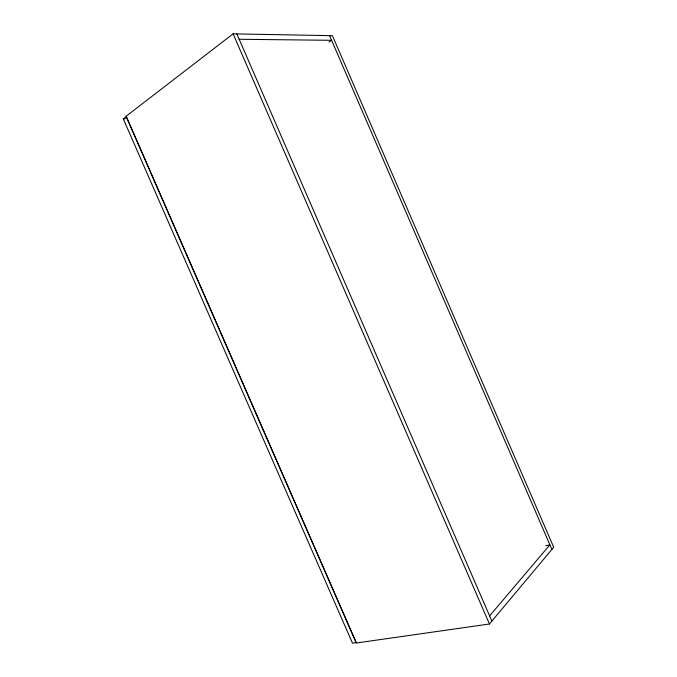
<?xml version="1.0" encoding="UTF-8"?>
<svg xmlns="http://www.w3.org/2000/svg" width="677" height="677" viewBox="0 0 677 677"><rect width="100%" height="100%" fill="white"/><g stroke="black" fill="none" stroke-linecap="round" stroke-linejoin="round"><path stroke-width="1.02" d="M489.463 623.991L553.701 547.244L332.424 35.695L233.108 33.85L126.032 116.3L356.246 643.015L489.463 623.991L233.108 33.85M489.606 615.884L549.885 544.85L545.738 545.662M123.299 118.907L126.362 116.546L356.28 642.6L352.472 643.15L123.299 118.907L125.397 118.729M329.022 42.109L331.62 40.307L239.167 39.266M236.848 33.918L491.874 621.114M329.597 35.644L551.865 549.428"/></g></svg>
